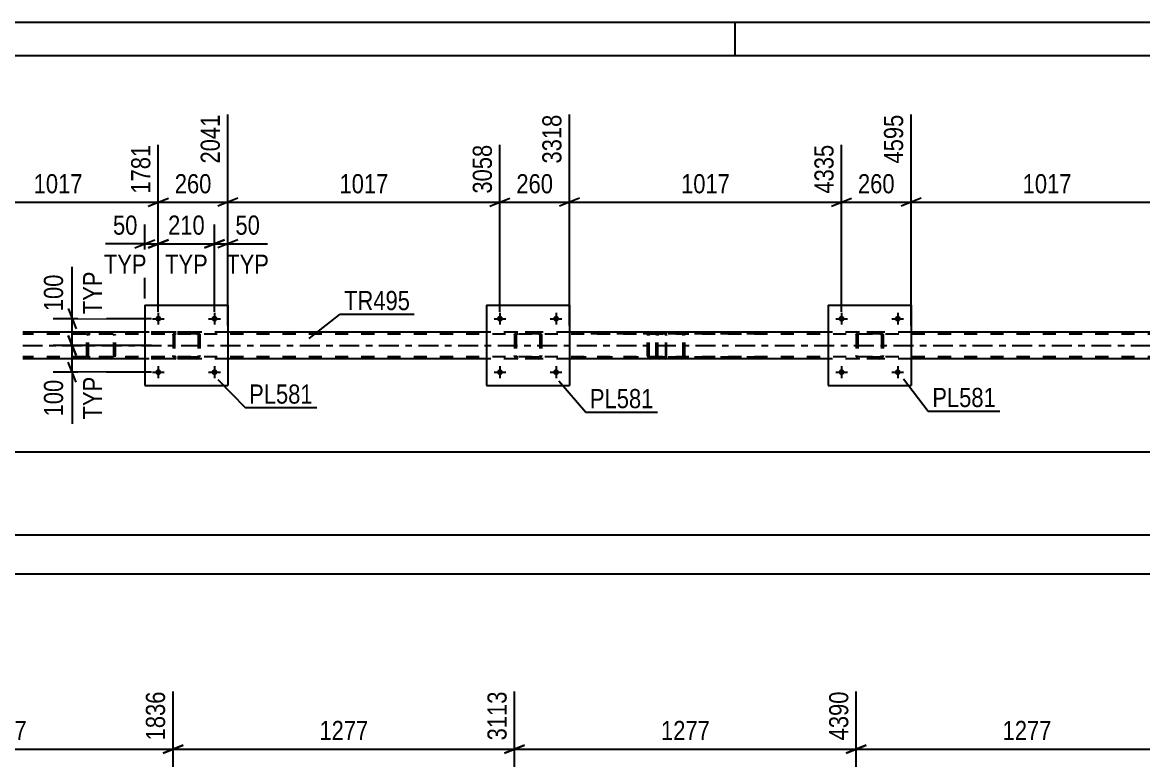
# Model space of a CAD drawing. Header units: millimetres. Extents: x 0 to 841, y 0 to 594.
# Drawn here: x 104.4 to 271.9, y 483.8 to 594 of the extents above; entities that cross this region are included whole.
import ezdxf

# ---------------------------------------------------------------- set-up
doc = ezdxf.new("R2010")
doc.units = ezdxf.units.MM
doc.linetypes.add('DXK_LINE_DOT2', pattern=[3.9198, 1.9599, -1.9599])
doc.linetypes.add('DXK_LINE_DOT3', pattern=[5.9187, 2.979, -0.9799, 0.9799, -0.9799])
doc.styles.add('Arial Narrow', font='ARIALN.TTF', dxfattribs={"height": 0.2})

# ---------------------------------------------------------------- blocks, each defined once
blk = doc.blocks.new('Unknown-318887337-1135')
at = {"color": 5, "linetype": 'Continuous'}
for p, q in [((841, 594), (0, 594)), ((211, 589), (211, 594)), ((836, 589), (5, 589))]:
    blk.add_line(p, q, dxfattribs=at)
blk = doc.blocks.new('Bolt-318887337-5200 - 5196')
at = {"linetype": 'Continuous'}
for points in [[(125.18, 549.7, -1), (124.3, 549.7, -1)], [(133.58, 549.7, -1), (132.7, 549.7, -1)]]:
    blk.add_hatch(color=1, dxfattribs=at).paths.add_polyline_path(points)
at = {"color": 1, "linetype": 'Continuous'}
for p, q in [((123.86, 549.7), (125.62, 549.7)), ((124.74, 550.58), (124.74, 548.82)), ((132.26, 549.7), (134.02, 549.7)), ((133.14, 550.58), (133.14, 548.82))]:
    blk.add_line(p, q, dxfattribs=at)
blk = doc.blocks.new('Bolt-318887337-5201 - 5196')
at = {"linetype": 'Continuous'}
for points in [[(125.18, 541.7, -1), (124.3, 541.7, -1)], [(133.58, 541.7, -1), (132.7, 541.7, -1)]]:
    blk.add_hatch(color=1, dxfattribs=at).paths.add_polyline_path(points)
at = {"color": 1, "linetype": 'Continuous'}
for p, q in [((123.86, 541.7), (125.62, 541.7)), ((124.74, 542.58), (124.74, 540.82)), ((132.26, 541.7), (134.02, 541.7)), ((133.14, 542.58), (133.14, 540.82))]:
    blk.add_line(p, q, dxfattribs=at)
blk = doc.blocks.new('Bolt-318887337-5202 - 5196')
at = {"linetype": 'Continuous'}
for points in [[(176.26, 549.7, -1), (175.38, 549.7, -1)], [(184.66, 549.7, -1), (183.78, 549.7, -1)]]:
    blk.add_hatch(color=1, dxfattribs=at).paths.add_polyline_path(points)
at = {"color": 1, "linetype": 'Continuous'}
for p, q in [((174.94, 549.7), (176.7, 549.7)), ((175.82, 550.58), (175.82, 548.82)), ((183.34, 549.7), (185.1, 549.7)), ((184.22, 550.58), (184.22, 548.82))]:
    blk.add_line(p, q, dxfattribs=at)
blk = doc.blocks.new('Part-318887337-5396 - 5196')
at = {"color": 2, "linetype": 'Continuous'}
for p, q in [((122.74, 547.69), (104.46, 547.69)), ((173.82, 547.69), (135.14, 547.69)), ((224.91, 547.69), (186.22, 547.69)), ((275.99, 547.69), (237.31, 547.69)), ((122.74, 543.69), (104.46, 543.69)), ((173.82, 543.69), (135.14, 543.69)), ((224.91, 543.69), (186.22, 543.69)), ((275.99, 543.69), (237.31, 543.69))]:
    blk.add_line(p, q, dxfattribs=at)
at = {"color": 7, "linetype": 'DXK_LINE_DOT2'}
for p, q in [((768.54, 547.37), (104.46, 547.37)), ((135.14, 547.69), (122.74, 547.69)), ((186.22, 547.69), (173.82, 547.69)), ((237.31, 547.69), (224.91, 547.69)), ((768.54, 544.01), (104.46, 544.01)), ((135.14, 543.69), (122.74, 543.69)), ((186.22, 543.69), (173.82, 543.69)), ((237.31, 543.69), (224.91, 543.69))]:
    blk.add_line(p, q, dxfattribs=at)
at = {"color": 7, "linetype": 'DXK_LINE_DOT3'}
blk.add_line((104.46, 545.69), (768.54, 545.69), dxfattribs=at)
blk = doc.blocks.new('Bolt-318887337-5203 - 5196')
at = {"linetype": 'Continuous'}
for points in [[(176.26, 541.7, -1), (175.38, 541.7, -1)], [(184.66, 541.7, -1), (183.78, 541.7, -1)]]:
    blk.add_hatch(color=1, dxfattribs=at).paths.add_polyline_path(points)
at = {"color": 1, "linetype": 'Continuous'}
for p, q in [((174.94, 541.7), (176.7, 541.7)), ((175.82, 542.58), (175.82, 540.82)), ((183.34, 541.7), (185.1, 541.7)), ((184.22, 542.58), (184.22, 540.82))]:
    blk.add_line(p, q, dxfattribs=at)
blk = doc.blocks.new('Bolt-318887337-5204 - 5196')
at = {"linetype": 'Continuous'}
for points in [[(227.35, 549.7, -1), (226.47, 549.7, -1)], [(235.75, 549.7, -1), (234.87, 549.7, -1)]]:
    blk.add_hatch(color=1, dxfattribs=at).paths.add_polyline_path(points)
at = {"color": 1, "linetype": 'Continuous'}
for p, q in [((226.03, 549.7), (227.79, 549.7)), ((226.91, 550.58), (226.91, 548.82)), ((234.43, 549.7), (236.19, 549.7)), ((235.31, 550.58), (235.31, 548.82))]:
    blk.add_line(p, q, dxfattribs=at)
blk = doc.blocks.new('Bolt-318887337-5205 - 5196')
at = {"linetype": 'Continuous'}
for points in [[(227.35, 541.7, -1), (226.47, 541.7, -1)], [(235.75, 541.7, -1), (234.87, 541.7, -1)]]:
    blk.add_hatch(color=1, dxfattribs=at).paths.add_polyline_path(points)
at = {"color": 1, "linetype": 'Continuous'}
for p, q in [((226.03, 541.7), (227.79, 541.7)), ((226.91, 542.58), (226.91, 540.82)), ((234.43, 541.7), (236.19, 541.7)), ((235.31, 542.58), (235.31, 540.82))]:
    blk.add_line(p, q, dxfattribs=at)
blk = doc.blocks.new('Part-318887337-5236 - 5196')
at = {"color": 2, "linetype": 'Continuous'}
for p, q in [((122.74, 551.7), (122.74, 539.7)), ((122.74, 551.7), (135.14, 551.7)), ((135.14, 551.7), (135.14, 539.7)), ((122.74, 539.7), (135.14, 539.7))]:
    blk.add_line(p, q, dxfattribs=at)
blk = doc.blocks.new('Part-318887337-5237 - 5196')
at = {"color": 7, "linetype": 'DXK_LINE_DOT2'}
for p, q in [((126.94, 547.22), (126.98, 547.4)), ((126.98, 547.4), (126.94, 547.22)), ((126.94, 547.22), (126.94, 544.18)), ((127.18, 547.22), (127.2, 547.31)), ((127.18, 547.22), (127.18, 544.18)), ((127.2, 547.31), (127.25, 547.39)), ((127.24, 547.66), (127.42, 547.7)), ((127.42, 547.7), (127.24, 547.66)), ((127.25, 547.39), (127.33, 547.44)), ((127.33, 547.44), (127.42, 547.46)), ((130.46, 547.7), (127.42, 547.7)), ((130.46, 547.46), (127.42, 547.46)), ((130.46, 547.7), (130.65, 547.66)), ((130.65, 547.66), (130.46, 547.7)), ((130.46, 547.46), (130.56, 547.44)), ((130.56, 547.44), (130.63, 547.39)), ((130.63, 547.39), (130.69, 547.31)), ((130.69, 547.31), (130.7, 547.22)), ((130.7, 547.22), (130.7, 544.18)), ((130.91, 547.4), (130.94, 547.22)), ((130.94, 547.22), (130.91, 547.4)), ((130.94, 547.22), (130.94, 544.18)), ((126.98, 543.99), (126.94, 544.18)), ((126.94, 544.18), (126.98, 543.99)), ((127.2, 544.09), (127.18, 544.18)), ((127.25, 544.01), (127.2, 544.09)), ((127.42, 543.7), (127.24, 543.73)), ((127.24, 543.73), (127.42, 543.7)), ((127.33, 543.96), (127.25, 544.01)), ((127.42, 543.94), (127.33, 543.96)), ((130.46, 543.94), (127.42, 543.94)), ((130.46, 543.7), (127.42, 543.7)), ((130.56, 543.96), (130.46, 543.94)), ((130.65, 543.73), (130.46, 543.7)), ((130.46, 543.7), (130.65, 543.73)), ((130.63, 544.01), (130.56, 543.96)), ((130.69, 544.09), (130.63, 544.01)), ((130.7, 544.18), (130.69, 544.09)), ((130.94, 544.18), (130.91, 543.99)), ((130.91, 543.99), (130.94, 544.18))]:
    blk.add_line(p, q, dxfattribs=at)
at = {"color": 7, "linetype": 'DXK_LINE_DOT3'}
blk.add_line((128.94, 545.7), (128.94, 545.7), dxfattribs=at)
at = {"color": 7, "linetype": 'DXK_LINE_DOT2'}
for centre, start, end in [((127.42, 547.22), 112.5, 157.5), ((127.42, 547.22), 112.5, 157.5), ((130.46, 547.22), 22.5, 67.5), ((130.46, 547.22), 22.5, 67.5), ((127.42, 544.18), 202.5, 247.5), ((127.42, 544.18), 202.5, 247.5), ((130.46, 544.18), 292.5, 337.5), ((130.46, 544.18), 292.5, 337.5)]:
    blk.add_arc(centre, 0.48, start, end, dxfattribs=at)
blk = doc.blocks.new('Part-318887337-5242 - 5196')
at = {"color": 2, "linetype": 'Continuous'}
for p, q in [((173.82, 551.7), (173.82, 539.7)), ((173.82, 551.7), (186.22, 551.7)), ((186.22, 551.7), (186.22, 539.7)), ((173.82, 539.7), (186.22, 539.7))]:
    blk.add_line(p, q, dxfattribs=at)
blk = doc.blocks.new('Part-318887337-5243 - 5196')
at = {"color": 7, "linetype": 'DXK_LINE_DOT2'}
for p, q in [((178.02, 547.22), (178.06, 547.4)), ((178.06, 547.4), (178.02, 547.22)), ((178.02, 547.22), (178.02, 544.18)), ((178.26, 547.22), (178.28, 547.31)), ((178.26, 547.22), (178.26, 544.18)), ((178.28, 547.31), (178.33, 547.39)), ((178.32, 547.66), (178.5, 547.7)), ((178.5, 547.7), (178.32, 547.66)), ((178.33, 547.39), (178.41, 547.44)), ((178.41, 547.44), (178.5, 547.46)), ((181.54, 547.7), (178.5, 547.7)), ((181.54, 547.46), (178.5, 547.46)), ((181.54, 547.7), (181.73, 547.66)), ((181.73, 547.66), (181.54, 547.7)), ((181.54, 547.46), (181.64, 547.44)), ((181.64, 547.44), (181.71, 547.39)), ((181.71, 547.39), (181.77, 547.31)), ((181.77, 547.31), (181.78, 547.22)), ((181.78, 547.22), (181.78, 544.18)), ((181.99, 547.4), (182.02, 547.22)), ((182.02, 547.22), (181.99, 547.4)), ((182.02, 547.22), (182.02, 544.18)), ((178.06, 543.99), (178.02, 544.18)), ((178.02, 544.18), (178.06, 543.99)), ((178.28, 544.09), (178.26, 544.18)), ((178.33, 544.01), (178.28, 544.09)), ((178.5, 543.7), (178.32, 543.73)), ((178.32, 543.73), (178.5, 543.7)), ((178.41, 543.96), (178.33, 544.01)), ((178.5, 543.94), (178.41, 543.96)), ((181.54, 543.94), (178.5, 543.94)), ((181.54, 543.7), (178.5, 543.7)), ((181.64, 543.96), (181.54, 543.94)), ((181.73, 543.73), (181.54, 543.7)), ((181.54, 543.7), (181.73, 543.73)), ((181.71, 544.01), (181.64, 543.96)), ((181.77, 544.09), (181.71, 544.01)), ((181.78, 544.18), (181.77, 544.09)), ((182.02, 544.18), (181.99, 543.99)), ((181.99, 543.99), (182.02, 544.18))]:
    blk.add_line(p, q, dxfattribs=at)
at = {"color": 7, "linetype": 'DXK_LINE_DOT3'}
blk.add_line((180.02, 545.7), (180.02, 545.7), dxfattribs=at)
at = {"color": 7, "linetype": 'DXK_LINE_DOT2'}
for centre, start, end in [((178.5, 547.22), 112.5, 157.5), ((178.5, 547.22), 112.5, 157.5), ((181.54, 547.22), 22.5, 67.5), ((181.54, 547.22), 22.5, 67.5), ((178.5, 544.18), 202.5, 247.5), ((178.5, 544.18), 202.5, 247.5), ((181.54, 544.18), 292.5, 337.5), ((181.54, 544.18), 292.5, 337.5)]:
    blk.add_arc(centre, 0.48, start, end, dxfattribs=at)
blk = doc.blocks.new('Part-318887337-5248 - 5196')
at = {"color": 2, "linetype": 'Continuous'}
for p, q in [((224.91, 551.7), (224.91, 539.7)), ((224.91, 551.7), (237.31, 551.7)), ((237.31, 551.7), (237.31, 539.7)), ((224.91, 539.7), (237.31, 539.7))]:
    blk.add_line(p, q, dxfattribs=at)
blk = doc.blocks.new('Part-318887337-5249 - 5196')
at = {"color": 7, "linetype": 'DXK_LINE_DOT2'}
for p, q in [((229.11, 547.22), (229.14, 547.4)), ((229.14, 547.4), (229.11, 547.22)), ((229.11, 547.22), (229.11, 544.18)), ((229.35, 547.22), (229.36, 547.31)), ((229.35, 547.22), (229.35, 544.18)), ((229.36, 547.31), (229.42, 547.39)), ((229.4, 547.66), (229.59, 547.7)), ((229.59, 547.7), (229.4, 547.66)), ((229.42, 547.39), (229.49, 547.44)), ((229.49, 547.44), (229.59, 547.46)), ((232.63, 547.7), (229.59, 547.7)), ((232.63, 547.46), (229.59, 547.46)), ((232.63, 547.7), (232.81, 547.66)), ((232.81, 547.66), (232.63, 547.7)), ((232.63, 547.46), (232.72, 547.44)), ((232.72, 547.44), (232.79, 547.39)), ((232.79, 547.39), (232.85, 547.31)), ((232.85, 547.31), (232.87, 547.22)), ((232.87, 547.22), (232.87, 544.18)), ((233.07, 547.4), (233.11, 547.22)), ((233.11, 547.22), (233.07, 547.4)), ((233.11, 547.22), (233.11, 544.18)), ((229.14, 543.99), (229.11, 544.18)), ((229.11, 544.18), (229.14, 543.99)), ((229.36, 544.09), (229.35, 544.18)), ((229.42, 544.01), (229.36, 544.09)), ((229.59, 543.7), (229.4, 543.73)), ((229.4, 543.73), (229.59, 543.7)), ((229.49, 543.96), (229.42, 544.01)), ((229.59, 543.94), (229.49, 543.96)), ((232.63, 543.94), (229.59, 543.94)), ((232.63, 543.7), (229.59, 543.7)), ((232.72, 543.96), (232.63, 543.94)), ((232.81, 543.73), (232.63, 543.7)), ((232.63, 543.7), (232.81, 543.73)), ((232.79, 544.01), (232.72, 543.96)), ((232.85, 544.09), (232.79, 544.01)), ((232.87, 544.18), (232.85, 544.09)), ((233.11, 544.18), (233.07, 543.99)), ((233.07, 543.99), (233.11, 544.18))]:
    blk.add_line(p, q, dxfattribs=at)
at = {"color": 7, "linetype": 'DXK_LINE_DOT3'}
blk.add_line((231.11, 545.7), (231.11, 545.7), dxfattribs=at)
at = {"color": 7, "linetype": 'DXK_LINE_DOT2'}
for centre, start, end in [((229.59, 547.22), 112.5, 157.5), ((229.59, 547.22), 112.5, 157.5), ((232.63, 547.22), 22.5, 67.5), ((232.63, 547.22), 22.5, 67.5), ((229.59, 544.18), 202.5, 247.5), ((229.59, 544.18), 202.5, 247.5), ((232.63, 544.18), 292.5, 337.5), ((232.63, 544.18), 292.5, 337.5)]:
    blk.add_arc(centre, 0.48, start, end, dxfattribs=at)
blk = doc.blocks.new('Part-318887337-5331 - 5196')
at = {"color": 7, "linetype": 'DXK_LINE_DOT2'}
for p, q in [((199.2, 547.69), (188.32, 547.69)), ((199.2, 547.45), (188.32, 547.45)), ((197.91, 547.35), (197.88, 547.21)), ((197.88, 544.17), (197.88, 547.21)), ((197.92, 547.4), (197.91, 547.35)), ((198.13, 547.21), (198.15, 547.3)), ((198.13, 544.17), (198.13, 547.21)), ((198.15, 547.3), (198.21, 547.38)), ((198.38, 547.69), (198.19, 547.66)), ((198.21, 547.38), (198.29, 547.43)), ((198.29, 547.43), (198.38, 547.45)), ((200.47, 547.69), (198.38, 547.69)), ((200.47, 547.45), (198.38, 547.45)), ((199.2, 547.69), (199.2, 547.45)), ((200.58, 547.66), (200.47, 547.69)), ((200.47, 547.45), (200.53, 547.43)), ((200.53, 547.43), (200.57, 547.38)), ((200.57, 547.38), (200.6, 547.3)), ((200.67, 547.55), (200.58, 547.66)), ((200.6, 547.3), (200.61, 547.21)), ((200.61, 544.17), (200.61, 547.21)), ((200.72, 547.4), (200.67, 547.55)), ((200.75, 547.21), (200.72, 547.4)), ((200.75, 544.17), (200.75, 547.21)), ((200.47, 543.93), (188.32, 543.93)), ((199.2, 543.69), (188.32, 543.69)), ((197.88, 544.17), (197.89, 544.11)), ((197.89, 544.11), (197.92, 543.99)), ((198.15, 544.11), (198.13, 544.17)), ((198.15, 544.08), (198.15, 544.11)), ((198.21, 544), (198.15, 544.08)), ((198.19, 543.73), (198.38, 543.69)), ((198.29, 543.95), (198.21, 544)), ((198.38, 543.93), (198.29, 543.95)), ((200.47, 543.69), (198.38, 543.69)), ((199.2, 543.93), (199.2, 543.69)), ((200.53, 543.95), (200.47, 543.93)), ((200.47, 543.69), (200.58, 543.73)), ((200.57, 544), (200.53, 543.95)), ((200.6, 544.08), (200.57, 544)), ((200.58, 543.73), (200.67, 543.83)), ((200.61, 544.17), (200.6, 544.08)), ((200.67, 543.83), (200.72, 543.99)), ((200.72, 543.99), (200.75, 544.17))]:
    blk.add_line(p, q, dxfattribs=at)
for centre, start, end in [((198.37, 547.2), 111.1941, 156.1506), ((198.37, 544.19), 203.8494, 248.8059)]:
    blk.add_arc(centre, 0.492, start, end, dxfattribs=at)
blk = doc.blocks.new('Part-318887337-5337 - 5196')
at = {"color": 7, "linetype": 'DXK_LINE_DOT2'}
for p, q in [((114.09, 547.35), (114.06, 547.21)), ((114.06, 544.17), (114.06, 547.21)), ((114.1, 547.4), (114.09, 547.35)), ((114.32, 547.21), (114.34, 547.3)), ((114.32, 544.17), (114.32, 547.21)), ((114.34, 547.3), (114.39, 547.38)), ((114.57, 547.69), (114.38, 547.66)), ((114.39, 547.38), (114.48, 547.43)), ((114.48, 547.43), (114.57, 547.45)), ((129.56, 547.69), (114.57, 547.69)), ((129.56, 547.45), (114.57, 547.45)), ((118.01, 547.66), (117.81, 547.69)), ((117.81, 547.45), (117.91, 547.43)), ((117.91, 547.43), (117.99, 547.38)), ((117.99, 547.38), (118.05, 547.3)), ((118.05, 547.3), (118.07, 547.21)), ((118.07, 544.17), (118.07, 547.21)), ((118.29, 547.35), (118.28, 547.4)), ((118.32, 547.21), (118.29, 547.35)), ((118.32, 544.17), (118.32, 547.21)), ((114.06, 544.17), (114.08, 544.11)), ((114.08, 544.11), (114.1, 543.99)), ((114.33, 544.11), (114.32, 544.17)), ((114.34, 544.08), (114.33, 544.11)), ((114.39, 544), (114.34, 544.08)), ((114.38, 543.73), (114.57, 543.69)), ((114.48, 543.95), (114.39, 544)), ((114.57, 543.93), (114.48, 543.95)), ((129.56, 543.93), (114.57, 543.93)), ((129.56, 543.69), (114.57, 543.69)), ((117.91, 543.95), (117.81, 543.93)), ((117.81, 543.69), (118.01, 543.73)), ((117.99, 544), (117.91, 543.95)), ((118.05, 544.08), (117.99, 544)), ((118.05, 544.11), (118.07, 544.17)), ((118.05, 544.08), (118.05, 544.11)), ((118.28, 543.99), (118.31, 544.11)), ((118.31, 544.11), (118.32, 544.17))]:
    blk.add_line(p, q, dxfattribs=at)
for centre, start, end in [((114.56, 547.19), 110.7584, 155.6801), ((114.56, 544.19), 204.32, 249.2417)]:
    blk.add_arc(centre, 0.496, start, end, dxfattribs=at)
blk = doc.blocks.new('Part-318887337-5344 - 5196')
at = {"color": 7, "linetype": 'DXK_LINE_DOT2'}
for p, q in [((199.23, 547.35), (199.2, 547.21)), ((199.2, 544.17), (199.2, 547.21)), ((199.24, 547.4), (199.23, 547.35)), ((199.45, 547.21), (199.47, 547.3)), ((199.45, 544.17), (199.45, 547.21)), ((199.47, 547.3), (199.53, 547.38)), ((199.71, 547.69), (199.51, 547.66)), ((199.53, 547.38), (199.61, 547.43)), ((199.61, 547.43), (199.71, 547.45)), ((214.7, 547.69), (199.71, 547.69)), ((214.7, 547.45), (199.71, 547.45)), ((203.14, 547.66), (202.94, 547.69)), ((202.94, 547.45), (203.04, 547.43)), ((203.04, 547.43), (203.13, 547.38)), ((203.13, 547.38), (203.18, 547.3)), ((203.18, 547.3), (203.2, 547.21)), ((203.2, 544.17), (203.2, 547.21)), ((203.43, 547.35), (203.42, 547.4)), ((203.46, 547.21), (203.43, 547.35)), ((203.46, 544.17), (203.46, 547.21)), ((199.2, 544.17), (199.21, 544.11)), ((199.21, 544.11), (199.24, 543.99)), ((199.47, 544.11), (199.45, 544.17)), ((199.47, 544.08), (199.47, 544.11)), ((199.53, 544), (199.47, 544.08)), ((199.51, 543.73), (199.71, 543.69)), ((199.61, 543.95), (199.53, 544)), ((199.71, 543.93), (199.61, 543.95)), ((214.7, 543.93), (199.71, 543.93)), ((214.7, 543.69), (199.71, 543.69)), ((203.04, 543.95), (202.94, 543.93)), ((202.94, 543.69), (203.14, 543.73)), ((203.13, 544), (203.04, 543.95)), ((203.18, 544.08), (203.13, 544)), ((203.18, 544.08), (203.19, 544.11)), ((203.19, 544.11), (203.2, 544.17)), ((203.42, 543.99), (203.44, 544.11)), ((203.44, 544.11), (203.46, 544.17))]:
    blk.add_line(p, q, dxfattribs=at)
for centre, start, end in [((199.69, 547.19), 110.7584, 155.6801), ((199.69, 544.19), 204.32, 249.2417)]:
    blk.add_arc(centre, 0.496, start, end, dxfattribs=at)
blk = doc.blocks.new('StraightDimension-318887337-14150 - 5196')
at = {"color": 7, "linetype": 'Continuous'}
for p, q in [((186.22, 548.69), (186.22, 580.21)), ((226.91, 550.7), (226.91, 575.71)), ((187.72, 567.7), (184.72, 566.5)), ((186.22, 567.1), (226.91, 567.1)), ((225.41, 566.5), (228.41, 567.7))]:
    blk.add_line(p, q, dxfattribs=at)
at = {"color": 0, "linetype": 'Continuous'}
blk.add_wipeout([(226.31, 576.31), (222.11, 576.31), (222.11, 567.8), (226.31, 567.8)], dxfattribs=at)
at = {"color": 0}
blk.add_wipeout([(210.82, 567.85), (210.82, 572.05), (202.31, 572.05), (202.31, 567.85)], dxfattribs=at)
at = {"color": 3, "linetype": 'Continuous', "style": 'Arial Narrow'}
blk.add_text('4335', height=2.863, rotation=90.0002, dxfattribs=at).set_placement((225.71, 568.4))
at = {"color": 3, "style": 'Arial Narrow'}
blk.add_text('1017', height=2.863, dxfattribs=at).set_placement((202.91, 568.45))
blk = doc.blocks.new('StraightDimension-318887337-14151 - 5196')
at = {"color": 7, "linetype": 'Continuous'}
for p, q in [((186.22, 548.69), (186.22, 580.21)), ((175.82, 550.7), (175.82, 575.71)), ((174.32, 566.5), (177.32, 567.7)), ((175.82, 567.1), (186.22, 567.1)), ((187.72, 567.7), (184.72, 566.5))]:
    blk.add_line(p, q, dxfattribs=at)
at = {"color": 0}
blk.add_wipeout([(184.37, 567.85), (184.37, 572.05), (177.68, 572.05), (177.68, 567.85)], dxfattribs=at)
at = {"color": 3, "style": 'Arial Narrow'}
blk.add_text('260', height=2.863, dxfattribs=at).set_placement((178.28, 568.45))
at = {"color": 0, "linetype": 'Continuous'}
blk.add_wipeout([(185.62, 580.81), (181.42, 580.81), (181.42, 572.3), (185.62, 572.3)], dxfattribs=at)
at = {"color": 3, "linetype": 'Continuous', "style": 'Arial Narrow'}
blk.add_text('3318', height=2.863, rotation=90.0002, dxfattribs=at).set_placement((185.02, 572.9))
blk = doc.blocks.new('StraightDimension-318887337-14152 - 5196')
at = {"color": 7, "linetype": 'Continuous'}
for p, q in [((135.14, 548.69), (135.14, 580.21)), ((175.82, 550.7), (175.82, 575.71)), ((136.64, 567.7), (133.64, 566.5)), ((135.14, 567.1), (175.82, 567.1)), ((174.32, 566.5), (177.32, 567.7))]:
    blk.add_line(p, q, dxfattribs=at)
at = {"color": 0, "linetype": 'Continuous'}
blk.add_wipeout([(175.22, 576.31), (171.02, 576.31), (171.02, 567.8), (175.22, 567.8)], dxfattribs=at)
at = {"color": 0}
blk.add_wipeout([(159.74, 567.85), (159.74, 572.05), (151.23, 572.05), (151.23, 567.85)], dxfattribs=at)
at = {"color": 3, "linetype": 'Continuous', "style": 'Arial Narrow'}
blk.add_text('3058', height=2.863, rotation=90.0002, dxfattribs=at).set_placement((174.62, 568.4))
at = {"color": 3, "style": 'Arial Narrow'}
blk.add_text('1017', height=2.863, dxfattribs=at).set_placement((151.83, 568.45))
blk = doc.blocks.new('StraightDimension-318887337-5482 - 5196')
at = {"color": 7, "linetype": 'Continuous'}
blk.add_line((63.58, 511.57), (768.54, 511.57), dxfattribs=at)
blk = doc.blocks.new('StraightDimension-318887337-6046 - 5196')
at = {"color": 7, "linetype": 'Continuous'}
for p, q in [((122.74, 552.7), (122.74, 563.76)), ((124.74, 550.7), (124.74, 563.76)), ((121.24, 560.31), (124.24, 561.51)), ((126.24, 561.51), (123.24, 560.31)), ((122.74, 560.91), (124.74, 560.91))]:
    blk.add_line(p, q, dxfattribs=at)
at = {"color": 0}
blk.add_wipeout([(122.22, 561.66), (122.22, 565.86), (117.36, 565.86), (117.36, 561.66)], dxfattribs=at)
at = {"color": 0, "linetype": 'Continuous'}
blk.add_wipeout([(123.59, 555.81), (123.59, 560.01), (116, 560.01), (116, 555.81)], dxfattribs=at)
at = {"color": 7, "linetype": 'Continuous'}
blk.add_line((122.74, 560.91), (116.84, 560.91), dxfattribs=at)
blk.add_line((122.74, 560.91), (116.84, 560.91), dxfattribs=at)
at = {"color": 3, "style": 'Arial Narrow'}
blk.add_text('50', height=2.863, dxfattribs=at).set_placement((117.96, 562.26))
at = {"color": 3, "linetype": 'Continuous', "style": 'Arial Narrow'}
blk.add_text('TYP', height=2.863, dxfattribs=at).set_placement((116.6, 556.41))
blk = doc.blocks.new('StraightDimension-318887337-6059 - 5196')
at = {"color": 7, "linetype": 'Continuous'}
for p, q in [((124.74, 550.7), (124.74, 563.76)), ((133.14, 550.7), (133.14, 563.76)), ((123.24, 560.31), (126.24, 561.51)), ((134.64, 561.51), (131.64, 560.31)), ((124.74, 560.91), (133.14, 560.91))]:
    blk.add_line(p, q, dxfattribs=at)
at = {"color": 0}
blk.add_wipeout([(132.29, 561.66), (132.29, 565.86), (125.6, 565.86), (125.6, 561.66)], dxfattribs=at)
at = {"color": 0, "linetype": 'Continuous'}
blk.add_wipeout([(132.74, 555.81), (132.74, 560.01), (125.15, 560.01), (125.15, 555.81)], dxfattribs=at)
at = {"color": 3, "style": 'Arial Narrow'}
blk.add_text('210', height=2.863, dxfattribs=at).set_placement((126.2, 562.26))
at = {"color": 3, "linetype": 'Continuous', "style": 'Arial Narrow'}
blk.add_text('TYP', height=2.863, dxfattribs=at).set_placement((125.75, 556.41))
blk = doc.blocks.new('StraightDimension-318887337-6075 - 5196')
at = {"color": 7, "linetype": 'Continuous'}
for p, q in [((133.14, 550.7), (133.14, 563.76)), ((135.14, 552.7), (135.14, 563.76)), ((131.64, 560.31), (134.64, 561.51)), ((136.64, 561.51), (133.64, 560.31)), ((133.14, 560.91), (135.14, 560.91))]:
    blk.add_line(p, q, dxfattribs=at)
at = {"color": 0}
blk.add_wipeout([(140.53, 561.66), (140.53, 565.86), (135.67, 565.86), (135.67, 561.66)], dxfattribs=at)
at = {"color": 0, "linetype": 'Continuous'}
blk.add_wipeout([(141.89, 555.81), (141.89, 560.01), (134.3, 560.01), (134.3, 555.81)], dxfattribs=at)
at = {"color": 7, "linetype": 'Continuous'}
blk.add_line((135.14, 560.91), (141.05, 560.91), dxfattribs=at)
blk.add_line((135.14, 560.91), (141.05, 560.91), dxfattribs=at)
at = {"color": 3, "style": 'Arial Narrow'}
blk.add_text('50', height=2.863, dxfattribs=at).set_placement((136.27, 562.26))
at = {"color": 3, "linetype": 'Continuous', "style": 'Arial Narrow'}
blk.add_text('TYP', height=2.863, dxfattribs=at).set_placement((134.9, 556.41))
blk = doc.blocks.new('StraightDimension-318887337-6089 - 5196')
at = {"color": 7, "linetype": 'Continuous'}
for p, q in [((111.24, 547.2), (112.44, 544.2)), ((123.74, 545.7), (108.99, 545.7)), ((111.84, 541.7), (111.84, 545.7)), ((112.44, 540.2), (111.24, 543.2)), ((123.74, 541.7), (108.99, 541.7))]:
    blk.add_line(p, q, dxfattribs=at)
at = {"color": 0}
blk.add_wipeout([(111.09, 541.17), (106.89, 541.17), (106.89, 534.49), (111.09, 534.49)], dxfattribs=at)
at = {"color": 0, "linetype": 'Continuous'}
blk.add_wipeout([(116.94, 541.63), (112.74, 541.63), (112.74, 534.04), (116.94, 534.04)], dxfattribs=at)
at = {"color": 7, "linetype": 'Continuous'}
blk.add_line((111.84, 541.7), (111.84, 533.96), dxfattribs=at)
blk.add_line((111.84, 541.7), (111.84, 533.96), dxfattribs=at)
at = {"color": 3, "style": 'Arial Narrow'}
blk.add_text('100', height=2.863, rotation=90.0002, dxfattribs=at).set_placement((110.49, 535.09))
at = {"color": 3, "linetype": 'Continuous', "style": 'Arial Narrow'}
blk.add_text('TYP', height=2.863, rotation=90.0002, dxfattribs=at).set_placement((116.34, 534.64))
blk = doc.blocks.new('StraightDimension-318887337-6112 - 5196')
at = {"color": 7, "linetype": 'Continuous'}
for p, q in [((111.24, 551.2), (112.44, 548.2)), ((123.74, 549.7), (108.99, 549.7)), ((111.84, 545.7), (111.84, 549.7)), ((112.44, 544.2), (111.24, 547.2)), ((123.74, 545.7), (108.99, 545.7))]:
    blk.add_line(p, q, dxfattribs=at)
at = {"color": 0}
blk.add_wipeout([(111.09, 556.91), (106.89, 556.91), (106.89, 550.22), (111.09, 550.22)], dxfattribs=at)
at = {"color": 0, "linetype": 'Continuous'}
blk.add_wipeout([(116.94, 557.36), (112.74, 557.36), (112.74, 549.77), (116.94, 549.77)], dxfattribs=at)
at = {"color": 7, "linetype": 'Continuous'}
blk.add_line((111.84, 549.7), (111.84, 557.43), dxfattribs=at)
blk.add_line((111.84, 549.7), (111.84, 557.43), dxfattribs=at)
at = {"color": 3, "style": 'Arial Narrow'}
blk.add_text('100', height=2.863, rotation=90.0002, dxfattribs=at).set_placement((110.49, 550.82))
at = {"color": 3, "linetype": 'Continuous', "style": 'Arial Narrow'}
blk.add_text('TYP', height=2.863, rotation=90.0002, dxfattribs=at).set_placement((116.34, 550.37))
blk = doc.blocks.new('StraightDimension-318887337-9022 - 5196')
at = {"color": 7, "linetype": 'Continuous'}
blk.add_line((64.22, 517.39), (768.54, 517.39), dxfattribs=at)
blk = doc.blocks.new('StraightDimension-318887337-14148 - 5196')
at = {"color": 7, "linetype": 'Continuous'}
for p, q in [((237.31, 548.69), (237.31, 580.21)), ((277.99, 550.7), (277.99, 575.71)), ((238.81, 567.7), (235.81, 566.5)), ((237.31, 567.1), (277.99, 567.1)), ((276.49, 566.5), (279.49, 567.7))]:
    blk.add_line(p, q, dxfattribs=at)
at = {"color": 0, "linetype": 'Continuous'}
blk.add_wipeout([(277.39, 576.31), (273.19, 576.31), (273.19, 567.8), (277.39, 567.8)], dxfattribs=at)
at = {"color": 0}
blk.add_wipeout([(261.9, 567.85), (261.9, 572.05), (253.39, 572.05), (253.39, 567.85)], dxfattribs=at)
at = {"color": 3, "linetype": 'Continuous', "style": 'Arial Narrow'}
blk.add_text('5612', height=2.863, rotation=90.0002, dxfattribs=at).set_placement((276.79, 568.4))
at = {"color": 3, "style": 'Arial Narrow'}
blk.add_text('1017', height=2.863, dxfattribs=at).set_placement((253.99, 568.45))
blk = doc.blocks.new('StraightDimension-318887337-14149 - 5196')
at = {"color": 7, "linetype": 'Continuous'}
for p, q in [((237.31, 548.69), (237.31, 580.21)), ((226.91, 550.7), (226.91, 575.71)), ((225.41, 566.5), (228.41, 567.7)), ((226.91, 567.1), (237.31, 567.1)), ((238.81, 567.7), (235.81, 566.5))]:
    blk.add_line(p, q, dxfattribs=at)
at = {"color": 0}
blk.add_wipeout([(235.45, 567.85), (235.45, 572.05), (228.76, 572.05), (228.76, 567.85)], dxfattribs=at)
at = {"color": 3, "style": 'Arial Narrow'}
blk.add_text('260', height=2.863, dxfattribs=at).set_placement((229.36, 568.45))
at = {"color": 0, "linetype": 'Continuous'}
blk.add_wipeout([(236.71, 580.81), (232.51, 580.81), (232.51, 572.3), (236.71, 572.3)], dxfattribs=at)
at = {"color": 3, "linetype": 'Continuous', "style": 'Arial Narrow'}
blk.add_text('4595', height=2.863, rotation=90.0002, dxfattribs=at).set_placement((236.11, 572.9))
blk = doc.blocks.new('StraightDimension-318887337-14153 - 5196')
at = {"color": 7, "linetype": 'Continuous'}
for p, q in [((135.14, 548.69), (135.14, 580.21)), ((124.74, 550.7), (124.74, 575.71)), ((123.24, 566.5), (126.24, 567.7)), ((124.74, 567.1), (135.14, 567.1)), ((136.64, 567.7), (133.64, 566.5))]:
    blk.add_line(p, q, dxfattribs=at)
at = {"color": 0}
blk.add_wipeout([(133.29, 567.85), (133.29, 572.05), (126.6, 572.05), (126.6, 567.85)], dxfattribs=at)
at = {"color": 3, "style": 'Arial Narrow'}
blk.add_text('260', height=2.863, dxfattribs=at).set_placement((127.2, 568.45))
at = {"color": 0, "linetype": 'Continuous'}
blk.add_wipeout([(134.54, 580.81), (130.34, 580.81), (130.34, 572.3), (134.54, 572.3)], dxfattribs=at)
at = {"color": 3, "linetype": 'Continuous', "style": 'Arial Narrow'}
blk.add_text('2041', height=2.863, rotation=90.0002, dxfattribs=at).set_placement((133.94, 572.9))
blk = doc.blocks.new('StraightDimension-318887337-14154 - 5196')
at = {"color": 7, "linetype": 'Continuous'}
for p, q in [((94.76, 548.69), (94.76, 578.38)), ((124.74, 550.7), (124.74, 575.71)), ((96.26, 567.7), (93.26, 566.5)), ((94.76, 567.1), (124.74, 567.1)), ((123.24, 566.5), (126.24, 567.7))]:
    blk.add_line(p, q, dxfattribs=at)
at = {"color": 0, "linetype": 'Continuous'}
blk.add_wipeout([(124.14, 576.31), (119.94, 576.31), (119.94, 567.8), (124.14, 567.8)], dxfattribs=at)
at = {"color": 0}
blk.add_wipeout([(114.01, 567.85), (114.01, 572.05), (105.5, 572.05), (105.5, 567.85)], dxfattribs=at)
at = {"color": 3, "linetype": 'Continuous', "style": 'Arial Narrow'}
blk.add_text('1781', height=2.863, rotation=90.0002, dxfattribs=at).set_placement((123.54, 568.4))
at = {"color": 3, "style": 'Arial Narrow'}
blk.add_text('1017', height=2.863, dxfattribs=at).set_placement((106.1, 568.45))
blk = doc.blocks.new('StraightDimension-318887337-15549 - 5196')
at = {"color": 7, "linetype": 'Continuous'}
blk.add_line((64.22, 529.77), (712.4, 529.77), dxfattribs=at)
blk = doc.blocks.new('StraightDimension-318887337-8087 - 3336')
at = {"color": 7, "linetype": 'Continuous'}
for p, q in [((126.94, 448.38), (126.94, 493.96)), ((178.02, 448.38), (178.02, 493.96)), ((128.44, 485.95), (125.44, 484.75)), ((176.52, 484.75), (179.52, 485.95)), ((126.94, 485.35), (178.02, 485.35))]:
    blk.add_line(p, q, dxfattribs=at)
at = {"color": 0, "linetype": 'Continuous'}
blk.add_wipeout([(177.42, 494.56), (173.22, 494.56), (173.22, 486.05), (177.42, 486.05)], dxfattribs=at)
at = {"color": 0}
blk.add_wipeout([(156.74, 486.1), (156.74, 490.3), (148.23, 490.3), (148.23, 486.1)], dxfattribs=at)
at = {"color": 3, "linetype": 'Continuous', "style": 'Arial Narrow'}
blk.add_text('3113', height=2.863, rotation=90.0002, dxfattribs=at).set_placement((176.82, 486.65))
at = {"color": 3, "style": 'Arial Narrow'}
blk.add_text('1277', height=2.863, dxfattribs=at).set_placement((148.83, 486.7))
blk = doc.blocks.new('StraightDimension-318887337-8088 - 3336')
at = {"color": 7, "linetype": 'Continuous'}
for p, q in [((126.94, 448.38), (126.94, 493.96)), ((75.86, 448.38), (75.86, 492.13)), ((77.36, 485.95), (74.36, 484.75)), ((125.44, 484.75), (128.44, 485.95)), ((75.86, 485.35), (126.94, 485.35))]:
    blk.add_line(p, q, dxfattribs=at)
at = {"color": 0, "linetype": 'Continuous'}
blk.add_wipeout([(126.34, 494.56), (122.14, 494.56), (122.14, 486.05), (126.34, 486.05)], dxfattribs=at)
at = {"color": 0}
blk.add_wipeout([(105.66, 486.1), (105.66, 490.3), (97.15, 490.3), (97.15, 486.1)], dxfattribs=at)
at = {"color": 3, "linetype": 'Continuous', "style": 'Arial Narrow'}
blk.add_text('1836', height=2.863, rotation=90.0002, dxfattribs=at).set_placement((125.74, 486.65))
at = {"color": 3, "style": 'Arial Narrow'}
blk.add_text('1277', height=2.863, dxfattribs=at).set_placement((97.75, 486.7))
blk = doc.blocks.new('StraightDimension-318887337-8085 - 3336')
at = {"color": 7, "linetype": 'Continuous'}
for p, q in [((229.11, 448.38), (229.11, 493.96)), ((280.19, 448.38), (280.19, 493.96)), ((230.61, 485.95), (227.61, 484.75)), ((278.69, 484.75), (281.69, 485.95)), ((229.11, 485.35), (280.19, 485.35))]:
    blk.add_line(p, q, dxfattribs=at)
at = {"color": 0, "linetype": 'Continuous'}
blk.add_wipeout([(279.59, 494.56), (275.39, 494.56), (275.39, 486.05), (279.59, 486.05)], dxfattribs=at)
at = {"color": 0}
blk.add_wipeout([(258.9, 486.1), (258.9, 490.3), (250.39, 490.3), (250.39, 486.1)], dxfattribs=at)
at = {"color": 3, "linetype": 'Continuous', "style": 'Arial Narrow'}
blk.add_text('5667', height=2.863, rotation=90.0002, dxfattribs=at).set_placement((278.99, 486.65))
at = {"color": 3, "style": 'Arial Narrow'}
blk.add_text('1277', height=2.863, dxfattribs=at).set_placement((250.99, 486.7))
blk = doc.blocks.new('StraightDimension-318887337-8086 - 3336')
at = {"color": 7, "linetype": 'Continuous'}
for p, q in [((178.02, 448.38), (178.02, 493.96)), ((229.11, 448.38), (229.11, 493.96)), ((179.52, 485.95), (176.52, 484.75)), ((227.61, 484.75), (230.61, 485.95)), ((178.02, 485.35), (229.11, 485.35))]:
    blk.add_line(p, q, dxfattribs=at)
at = {"color": 0, "linetype": 'Continuous'}
blk.add_wipeout([(228.51, 494.56), (224.31, 494.56), (224.31, 486.05), (228.51, 486.05)], dxfattribs=at)
at = {"color": 0}
blk.add_wipeout([(207.82, 486.1), (207.82, 490.3), (199.31, 490.3), (199.31, 486.1)], dxfattribs=at)
at = {"color": 3, "linetype": 'Continuous', "style": 'Arial Narrow'}
blk.add_text('4390', height=2.863, rotation=90.0002, dxfattribs=at).set_placement((227.91, 486.65))
at = {"color": 3, "style": 'Arial Narrow'}
blk.add_text('1277', height=2.863, dxfattribs=at).set_placement((199.91, 486.7))
blk = doc.blocks.new('Mark-318887337-5392 - 5196')
at = {"color": 0}
blk.add_wipeout([(162.39, 550.98), (162.39, 553.98), (152.52, 553.98), (152.52, 550.98)], dxfattribs=at)
blk.add_wipeout([(162.39, 550.98), (162.39, 553.98), (152.52, 553.98), (152.52, 550.98)], dxfattribs=at)
at = {"color": 30, "linetype": 'Continuous'}
for p, q in [((147.28, 546.74), (151.92, 550.38)), ((151.92, 550.38), (162.99, 550.38))]:
    blk.add_line(p, q, dxfattribs=at)
at = {"color": 3, "style": 'Arial Narrow'}
blk.add_text('TR495', height=2.863, dxfattribs=at).set_placement((152.52, 550.98))
blk = doc.blocks.new('Mark-318887337-5232 - 5196')
at = {"color": 0}
blk.add_wipeout([(147.83, 537), (147.83, 540), (138.32, 540), (138.32, 537)], dxfattribs=at)
blk.add_wipeout([(147.83, 537), (147.83, 540), (138.32, 540), (138.32, 537)], dxfattribs=at)
at = {"color": 30, "linetype": 'Continuous'}
for p, q in [((133.65, 540.59), (137.72, 536.4)), ((137.72, 536.4), (148.43, 536.4))]:
    blk.add_line(p, q, dxfattribs=at)
at = {"color": 3, "style": 'Arial Narrow'}
blk.add_text('PL581', height=2.863, dxfattribs=at).set_placement((138.32, 537))
blk = doc.blocks.new('Mark-318887337-5238 - 5196')
at = {"color": 0}
blk.add_wipeout([(198.79, 536.32), (198.79, 539.32), (189.28, 539.32), (189.28, 536.32)], dxfattribs=at)
blk.add_wipeout([(198.79, 536.32), (198.79, 539.32), (189.28, 539.32), (189.28, 536.32)], dxfattribs=at)
at = {"color": 30, "linetype": 'Continuous'}
for p, q in [((184.63, 540.43), (188.68, 535.72)), ((188.68, 535.72), (199.39, 535.72))]:
    blk.add_line(p, q, dxfattribs=at)
at = {"color": 3, "style": 'Arial Narrow'}
blk.add_text('PL581', height=2.863, dxfattribs=at).set_placement((189.28, 536.32))
blk = doc.blocks.new('Mark-318887337-5244 - 5196')
at = {"color": 0}
blk.add_wipeout([(249.98, 536.49), (249.98, 539.49), (240.48, 539.49), (240.48, 536.49)], dxfattribs=at)
blk.add_wipeout([(249.98, 536.49), (249.98, 539.49), (240.48, 539.49), (240.48, 536.49)], dxfattribs=at)
at = {"color": 30, "linetype": 'Continuous'}
for p, q in [((236.19, 540.72), (239.88, 535.89)), ((239.88, 535.89), (250.58, 535.89))]:
    blk.add_line(p, q, dxfattribs=at)
at = {"color": 3, "style": 'Arial Narrow'}
blk.add_text('PL581', height=2.863, dxfattribs=at).set_placement((240.48, 536.49))

msp = doc.modelspace()

# ---------------------------------------------------------------- block references
for name in ['Unknown-318887337-1135', 'Part-318887337-5236 - 5196', 'Part-318887337-5242 - 5196', 'Part-318887337-5248 - 5196', 'Part-318887337-5396 - 5196', 'Bolt-318887337-5200 - 5196', 'Bolt-318887337-5202 - 5196', 'Bolt-318887337-5204 - 5196', 'Part-318887337-5337 - 5196', 'Part-318887337-5237 - 5196', 'Part-318887337-5243 - 5196', 'Part-318887337-5331 - 5196', 'Part-318887337-5344 - 5196', 'Part-318887337-5249 - 5196', 'Bolt-318887337-5201 - 5196', 'Bolt-318887337-5203 - 5196', 'Bolt-318887337-5205 - 5196']:
    msp.add_blockref(name, (0, 0))

# ---------------------------------------------------------------- next in the draw order: block references
for name in ['StraightDimension-318887337-14150 - 5196', 'StraightDimension-318887337-14148 - 5196', 'StraightDimension-318887337-6046 - 5196', 'StraightDimension-318887337-5482 - 5196', 'StraightDimension-318887337-8087 - 3336', 'StraightDimension-318887337-8085 - 3336']:
    msp.add_blockref(name, (0, 0))

# ---------------------------------------------------------------- next in the draw order: block references
for name in ['StraightDimension-318887337-14151 - 5196', 'StraightDimension-318887337-14149 - 5196', 'StraightDimension-318887337-6089 - 5196', 'StraightDimension-318887337-8088 - 3336', 'StraightDimension-318887337-8086 - 3336']:
    msp.add_blockref(name, (0, 0))

# ---------------------------------------------------------------- next in the draw order: block references
for name in ['StraightDimension-318887337-14152 - 5196', 'StraightDimension-318887337-9022 - 5196']:
    msp.add_blockref(name, (0, 0))

# ---------------------------------------------------------------- next in the draw order: block references
for name in ['StraightDimension-318887337-6059 - 5196', 'Mark-318887337-5392 - 5196', 'StraightDimension-318887337-15549 - 5196']:
    msp.add_blockref(name, (0, 0))

# ---------------------------------------------------------------- next in the draw order: block references
for name in ['StraightDimension-318887337-6075 - 5196', 'StraightDimension-318887337-6112 - 5196', 'Mark-318887337-5232 - 5196', 'Mark-318887337-5238 - 5196', 'Mark-318887337-5244 - 5196']:
    msp.add_blockref(name, (0, 0))

# ---------------------------------------------------------------- next in the draw order: block references
msp.add_blockref('StraightDimension-318887337-14153 - 5196', (0, 0))

# ---------------------------------------------------------------- next in the draw order: block references
msp.add_blockref('StraightDimension-318887337-14154 - 5196', (0, 0))

doc.saveas('drawing.dxf')
